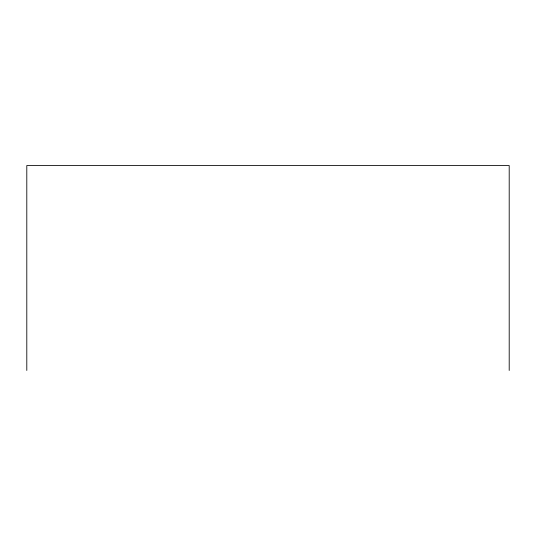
<?xml version="1.0" encoding="UTF-8"?>
<svg xmlns="http://www.w3.org/2000/svg" width="536" height="536" viewBox="0 0 536 536"><rect width="100%" height="100%" fill="white"/><g stroke="black" fill="none" stroke-linecap="round" stroke-linejoin="round"><path stroke-width="0.8" d="M509.2 370.456L509.2 165.544L26.8 165.544L26.8 370.456"/></g></svg>
